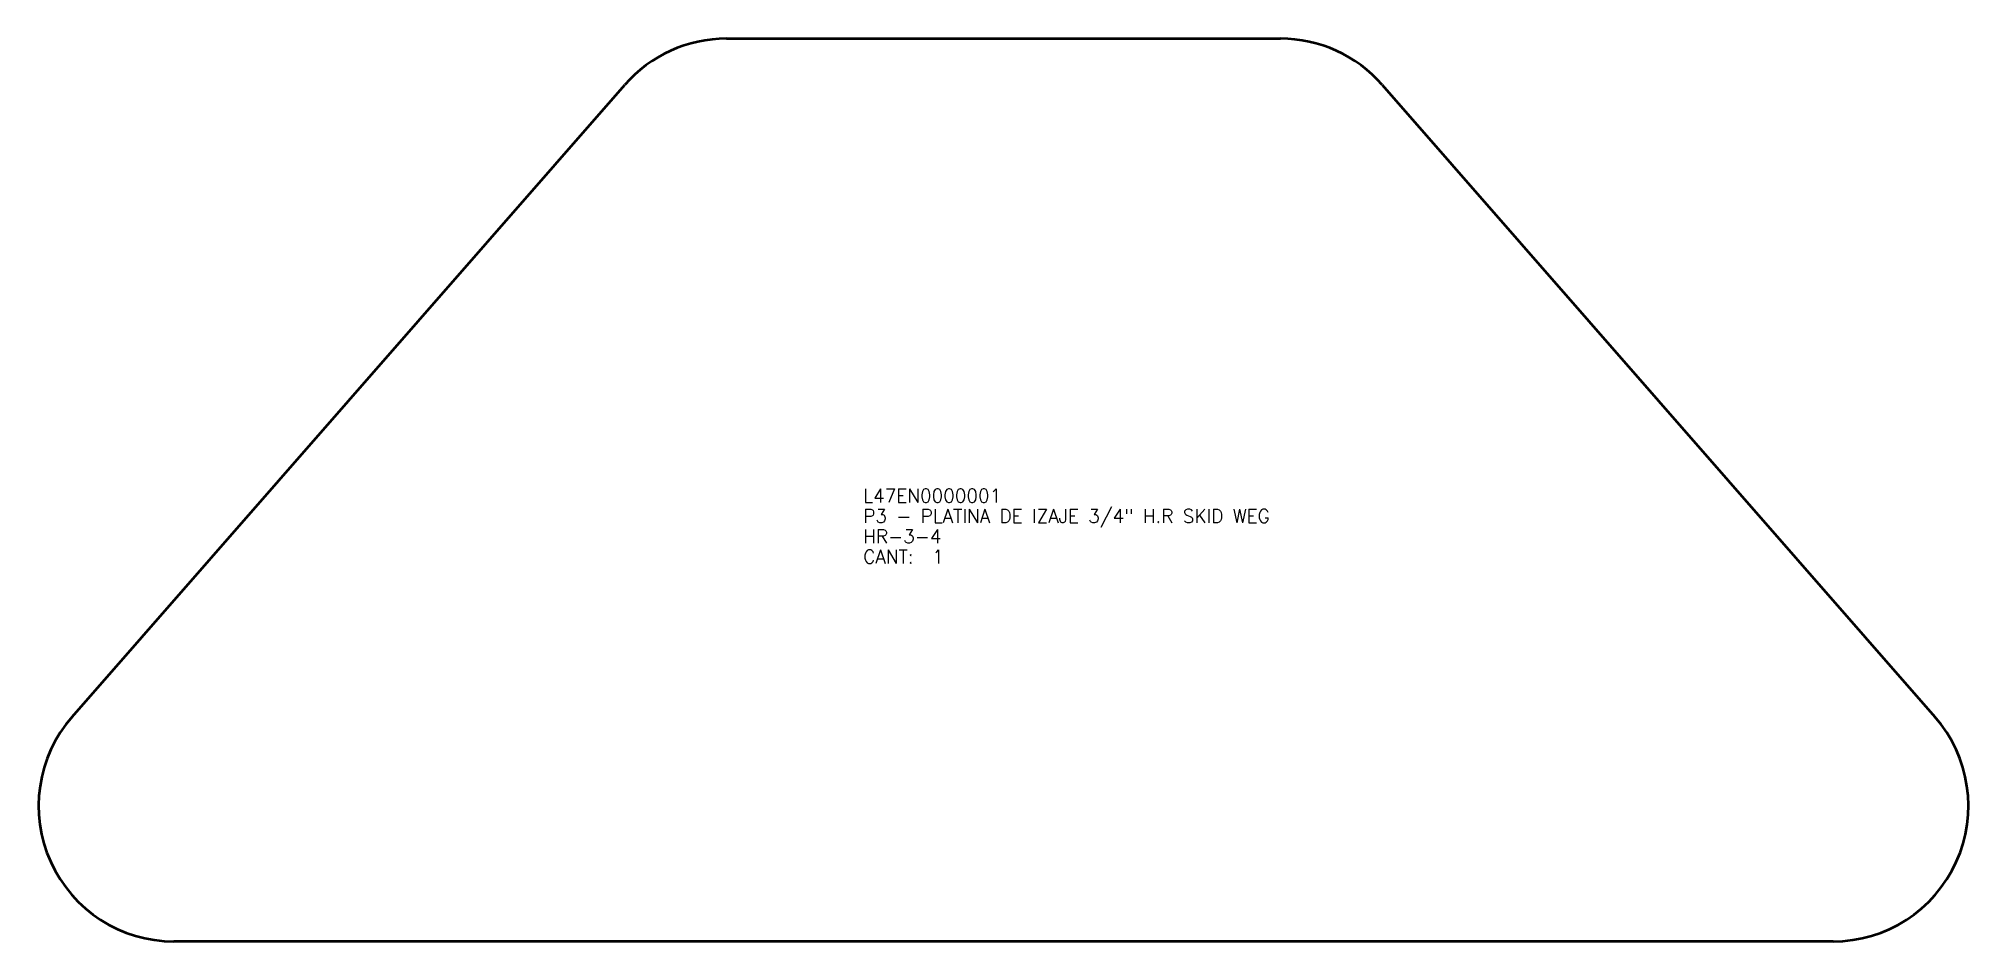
# Model space of a CAD drawing. Header units: millimetres. Extents: x 9 to 436, y 7 to 207.
import ezdxf

# ---------------------------------------------------------------- set-up
doc = ezdxf.new("R2010")
doc.units = ezdxf.units.MM
doc.layers.add('IV_OUTER_PROFILE', color=7, linetype='Continuous', lineweight=50)
doc.layers.add('IV_TEXT', color=7, linetype='Continuous')
doc.styles.add('RomanS', font='RomanS.shx')

msp = doc.modelspace()

# ---------------------------------------------------------------- linework, layer by layer
at = {"layer": 'IV_OUTER_PROFILE'}
for p, q in [((161.11, 207.27), (283.88, 207.27)), ((16.03, 57.03), (138.53, 197.03)), ((306.46, 197.03), (428.96, 57.03)), ((406.38, 7.27), (38.61, 7.27))]:
    msp.add_line(p, q, dxfattribs=at)
for centre, start, end in [((161.11, 177.27), 90, 138.8141), ((283.88, 177.27), 41.1859, 90), ((38.61, 37.27), 138.8141, 270), ((406.38, 37.27), 270, 41.1859)]:
    msp.add_arc(centre, 30, start, end, dxfattribs=at)

# ---------------------------------------------------------------- texts
at = {"layer": 'IV_TEXT', "style": 'RomanS'}
for s, p in [('L47EN0000001', (191.39, 104.5)), ('P3 - PLATINA DE IZAJE 3/4" H.R SKID WEG', (191.39, 100)), ('HR-3-4', (191.39, 95.5)), ('CANT:  1', (191.39, 91))]:
    msp.add_text(s, height=3, dxfattribs=at).set_placement(p)

doc.saveas('drawing.dxf')
